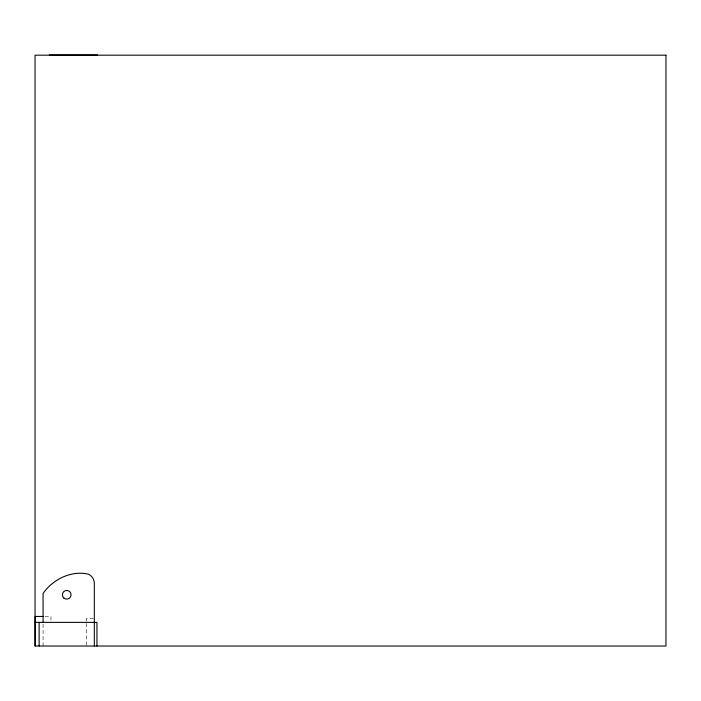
<?xml version="1.0" encoding="UTF-8"?>
<svg xmlns="http://www.w3.org/2000/svg" width="701" height="701" viewBox="0 0 701 701"><rect width="100%" height="100%" fill="white"/><g stroke="black" fill="none" stroke-linecap="round" stroke-linejoin="round"><path stroke-width="0.53" stroke-dasharray="3.5 2.63" d="M45.039 616.451L50.954 616.451L50.954 621.384M93.338 618.422L86.433 618.422L86.433 621.384M86.433 623.443L86.433 646.024M43.068 624.118L43.068 646.024"/><path stroke-width="1.05" d="M49.236 54.976L97.527 54.976M43.068 616.451L35.181 616.451L35.181 646.024M35.05 622.365L96.948 622.365L96.948 646.024M94.32 646.024L94.32 582.943A10.48 10.48 0 0 0 88.633 574.233C71.642 570.062 52.663 579.306 43.068 593.554L43.068 622.365M39.125 622.365L39.125 646.024M665.95 55.177L35.05 55.177L35.05 646.024L665.95 646.024L665.95 55.177M63.914 598.067A4.337 4.337 0 0 0 70.985 595.552A4.337 4.337 0 0 0 65.272 590.68A4.337 4.337 0 0 0 63.914 598.067"/></g></svg>
